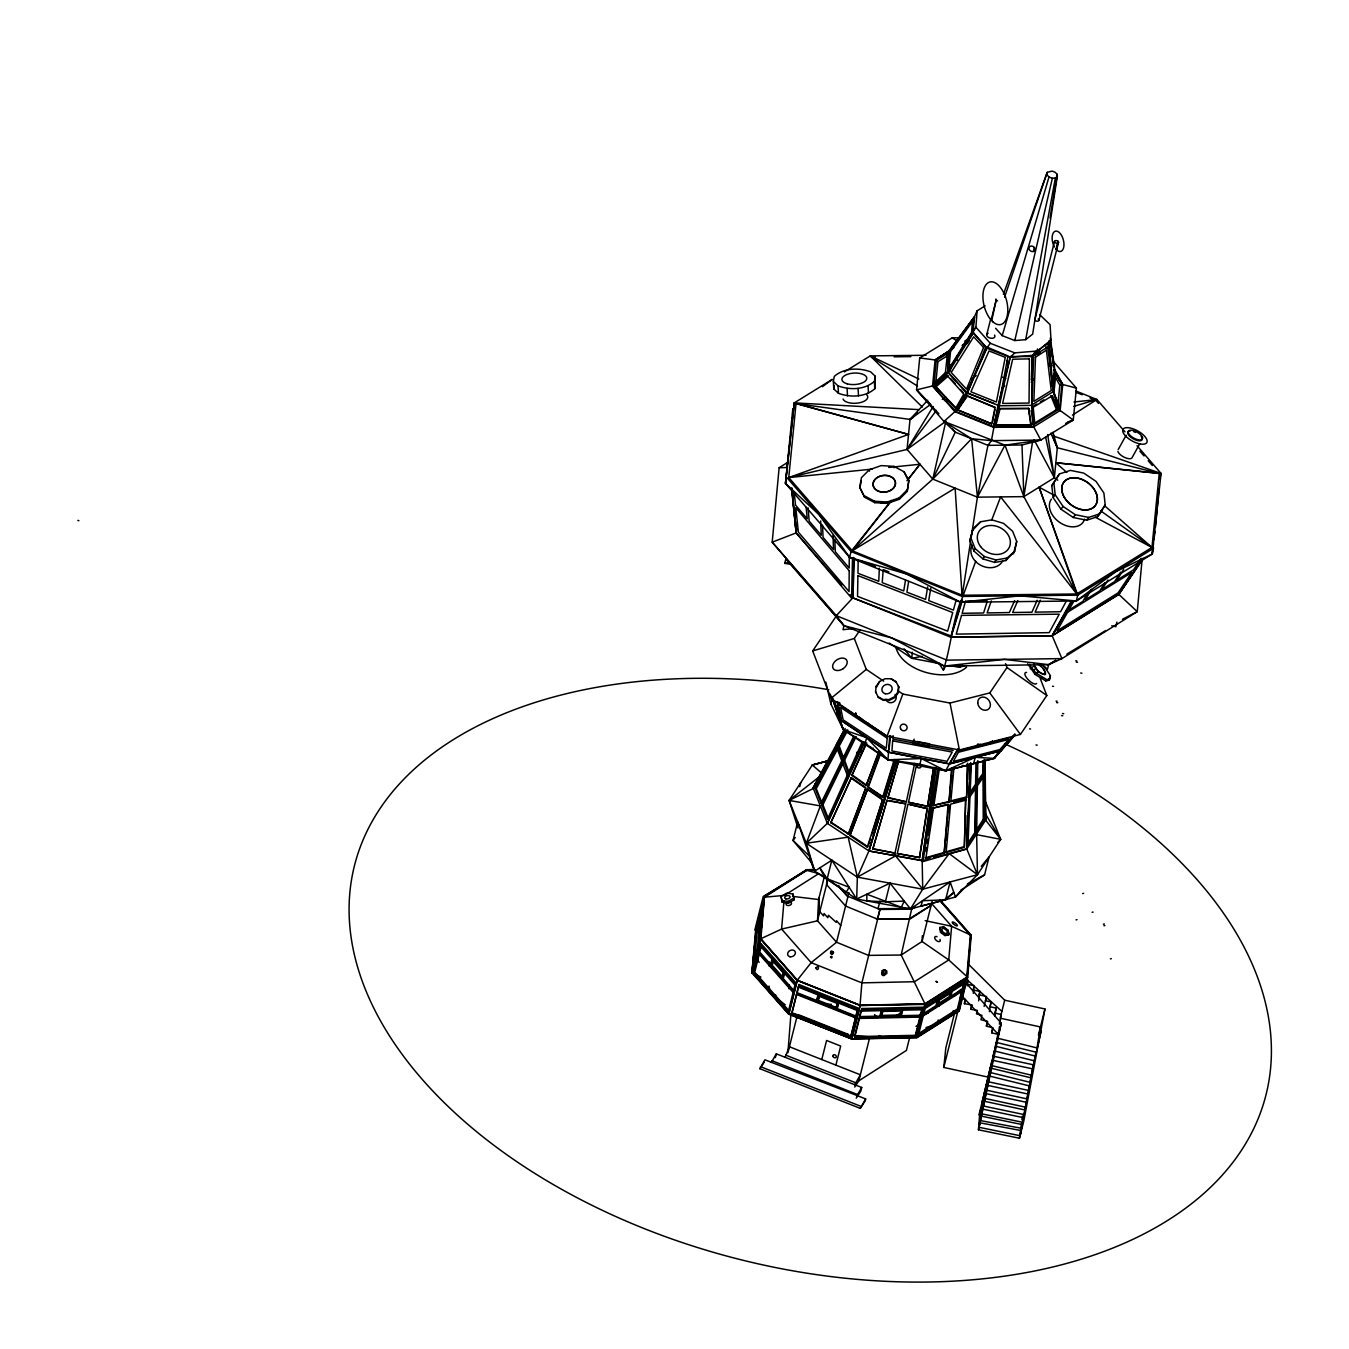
<?xml version="1.0" encoding="UTF-8"?>
<svg xmlns="http://www.w3.org/2000/svg" width="1349" height="1349" viewBox="0 0 1349 1349"><rect width="100%" height="100%" fill="white"/><g stroke="black" fill="none" stroke-linecap="round" stroke-linejoin="round"><path stroke-width="1.5" d="M1038.342 664.012L1044.109 669.256L1045.66 674.078L1041.428 673.64L1038.325 671.347L1034.11 665.546L1034.11 663.573M849.263 556.547L849.196 568.03L835.318 551.758L834.795 539.398M809.535 858.335L814.695 871.15L856.682 899.041L910.474 908.939L955.497 897.034L977.469 874.725L966.761 848.976L967.149 815.504M967.553 779.924L967.739 763.197M975.428 829.281L976.086 787.58M975.394 831.372L976.676 831.659L977.401 785.776L984.281 775.658L982.983 775.371L979.559 780.43M977.806 760.651L977.452 783.415L984.264 773.584L984.163 759.386M853.512 557.457L852.838 597.843L836.313 615.667L843.985 625.717L944.367 666.069L1048.628 664.686L1061.933 658.616L1137.258 611.67L1142.08 559.768M858.2 559.919L857.964 573.274L878.755 581.301L879.363 568.131M968.009 842.94L974.771 832.67L975.546 786.686M977.064 761.763L976.676 784.545L970.1 794.038L969.02 793.802L975.58 784.309L975.934 763.585M975.85 832.923L976.625 786.922L969.982 796.719L967.975 844.879L975.85 832.923L974.771 832.67M830.883 952.276L832.417 953.574L831.76 951.585M872.786 849.111L887.069 800.109L872.786 849.111L894.977 853.124L905.752 803.819L888.94 800.48M914.689 763.365L906.309 801.829L887.861 797.933L898.198 762.37M894.977 853.124L872.786 848.572M897.338 853.546L919.563 857.559L897.338 853.546L907.961 804.156L927.252 808.641L919.563 857.559M905.752 803.819L887.069 800.632M906.309 801.829L887.878 797.411M908.484 802.284L927.606 806.331L908.484 802.284L916.78 763.652M927.252 808.641L909.884 804.544M852.501 557.98L851.59 598.163L796.18 532.906L791.728 489.974M1014.701 735.087L994.213 758.391L945.598 770.785L887.962 759.807L889.699 735.61M961.871 889.446L955.497 897.034L950.101 881.942L910.474 908.939L890.036 883.173L856.682 899.041L857.357 877.154L848.15 837.156L806.314 843.26L789.098 800.429L812.3 765.035L828.252 760.718M1039.539 314.519L1050.062 324.62L1051.023 340.218L1037.533 351.01L1014.752 352.865L990.318 343.304L986.692 348.143L966.407 392.829L954.873 411.698L943.963 421.461L1004.971 445.17L1040.804 440.078L1033.739 426.874L1031.951 404.818L1033.688 355.563L1047.65 347.165L1053.485 391.497L1060.179 410.518L1073.264 420.011L1040.804 440.078L1021.986 444.985L987.957 445.355L955.277 432.152L943.963 421.461L916.578 389.861L919.714 357.94L952.175 337.874L960.404 337.79M854.44 558.098L852.838 597.843L950.607 637.15L1052.186 635.801L1118.861 594.403L1143.21 558.655M938.027 768.424L922.935 861.589L966.761 848.976L970.251 763.618M967.671 825.79L968.194 813.228M969.02 793.802L969.526 781.644M970.116 767.463L970.285 763.416M970.1 794.038L971.364 763.652M965.665 799.367L964.35 847.408L965.665 799.367L953.743 802.52M968.059 764.428L966.575 797.731L967.267 763.838M1031.277 379.929L1032.39 355.36L1037.533 351.01M938.23 1019.962L938.044 1023.975L925.97 1027.567M933.744 857.694L966.761 848.976L970.791 762.775M824.661 875.4L818.607 899.53L817.494 920.811L836.549 942.243L868.503 955.379L901.183 955.025L922.058 941.501L932.108 901.469M819.13 897.456L819.214 913.964M826.819 880.172L826.583 884.64L845.638 906.073L877.592 919.209L910.271 918.854L931.147 905.331L909.209 918.838L877.423 919.141L879.852 909.462L911.637 909.159L915.01 907.068M939.713 900.002L970.791 935.312L967.25 976.895L924.942 1003.774L860.021 1005.19L861.893 982.865L880.02 909.462M922.362 935.7L922.058 941.501L948.752 959.948L967.25 976.895L958.937 1010.3L916.544 1037.179L924.942 1003.774L901.183 955.025L911.637 909.159M950.337 371.11L950.674 364.888M822.401 386.708L832.266 379.389L794.274 402.879L785.472 483.431L849.583 557.356L960.657 602.261L1076.266 600.979L1152.265 554.001L1161.067 473.448L1137.022 445.726M938.887 413.789L916.578 389.861L932.564 385.966L947.622 372.122L975.917 327.234L977.081 310.826L985.158 305.835M1158.909 489.131L1155.435 527.257M893.055 735.66L892.802 739.083L953.17 750.449M964.839 981.566L1001.262 1023.25L979.947 1110.918L978.447 1129.787L1019.473 1138.236L1023.824 1120.918L1044.969 1008.985L1004.701 1000.199L967.958 963.726M980.976 1113.701L982.477 1100.868L992.038 1060.179L1032.457 1068.83L1020.097 1135.74L979.07 1127.292L980.976 1113.701L1022.424 1122.233M1049.134 340.656L1052.743 387.045L1054.412 369.896L1050.264 340.42M940.523 663.775L911.806 658.312L912.261 652.225M769.2 966.137L769.52 962.039M788.895 988.75L789.216 984.703M790.986 1013.386L787.9 1052.776L796.787 1017.399M939.073 1006.152L939.376 1002.273M1048.645 341.584L1052.372 386.826M830.377 953.052C830.579 954.654 835.587 953.726 832.384 951.23L830.917 951.416L831.321 954.063M830.917 951.416L833.564 952.31M832.771 953.878L831.355 953.608M954.097 996.371L961.146 989.289L959.223 1011.025L916.73 1037.819L851.59 1038.899L788.625 1014.195L751.933 972.781L755.659 929.899L759.082 927.741M815.1 870.139L806.736 870.324L764.428 897.203L760.887 938.769L797.377 980.234L860.021 1005.19M783.954 901.334L781.594 929.073L811.154 962.646L861.893 982.865L914.487 981.718L948.752 959.948L951.618 926.274L931.468 903.375M966.778 976.895L970.336 935.329L940.725 901.688M940.017 899.85L971.246 935.312L967.621 977.603L925.127 1004.415L859.988 1005.477L797.09 980.419L760.431 938.786L764.057 896.495L806.55 869.683L814.948 869.549M977.081 310.826L974.366 316.948L972.983 332.748L986.692 348.143L1010.249 357.232L1032.39 355.36L1051.023 340.218M787.681 462.403L779.132 467.732L772.201 542.18L843.985 625.717L891.638 637.908L944.367 666.069L1004.449 659.374L1048.628 664.686L1055.896 660.454M946.391 839.904L946.964 833.851M947.706 825.773L948.077 821.726M949.021 811.643L949.578 805.589M950.387 796.922L950.978 790.666M951.753 782.336L952.327 776.08M964.35 847.408L946.071 852.619L950.573 804.173L966.474 799.974M966.575 797.731L950.809 801.677L953.895 768.357M793.836 494.459L793.448 498.557L793.077 494.695M928.635 835.098L932.699 808.203L948.769 804.645L944.148 853.175L948.094 804.139M952.175 768.829L949.005 802.132L951.5 768.323M1153.479 543.714L1152.265 554.001L1115.724 571.672L1076.266 600.979L1019.928 595.803L960.657 602.261L906.579 574L849.583 557.356L818.978 514.576L785.472 483.431L792.807 408.696M785.472 483.431L794.274 402.879L919.057 409.641M1050.972 433.046L1057.312 447.767L1159.229 473.465L1151.962 547.458L1076.721 593.982L962.242 595.263L852.248 550.797L788.76 477.58L796.028 403.587L910.019 419.421L913.408 417.33M1050.281 337.891L1054.867 369.795L1062.725 384.516L1060.179 410.518L1033.739 426.874L993.505 427.313L954.873 411.698L932.564 385.966L935.11 359.964L953.844 347.789M947.538 372.071L949.629 350.892L973.978 317.217L972.646 331.702L947.538 372.071L932.564 385.966L955.783 411.445L967.048 395.965L994.989 407.567L991.734 423.839L957.672 410.029L967.334 393.335L985.832 346.777L973.337 332.63L948.414 372.577L932.564 385.966M1052.979 389.052L1054.867 369.795M1052.979 432.321L1057.312 447.767L1054.362 477.765L1023.857 496.634L977.418 497.157L932.817 479.114L907.068 449.436L910.019 419.421L927.707 400.231M1065.626 423.451L1073.264 420.011L1076.401 388.09L1053.114 361.245M1152.265 554.001L1153.277 543.613M1154.086 535.317L1154.508 531.169M1155.52 520.781L1155.924 516.633M1156.751 508.32L1157.358 502.098M1158.167 493.801L1158.572 489.636M936.324 360.402L934.048 383.352L945.413 372.611L947.453 353.59L936.324 360.402L937.926 361.65L935.852 382.509M1057.768 405.965L1059.825 385.173L1054.8 376.354M1061.882 384.617L1059.623 407.499L1053.923 392.694L1055.862 374.044L1061.882 384.617L1059.825 385.173M760.903 977.064L751.933 972.781L756.03 930.625M752.236 970.42L756.216 930.894L764.428 897.203L784.46 895.399L818.725 873.629L825.639 877.761M757.008 951.433L761.258 910.811M758.796 936.324L761.207 919.478L759.976 931.586M758.138 951.652L763.112 903.425M763.467 902.009L758.408 950.556L760.516 938.904L781.594 929.073L817.494 920.811L828.033 878.823M764.428 897.203L760.195 939.376L751.798 972.798M875.585 691.885L876.142 686.321L879.615 681.498L885.079 678.732L891.065 678.766L895.972 681.565L898.839 687.197L898.282 692.762L894.809 697.585L889.345 700.35L883.359 700.316L878.452 697.517L875.585 691.885L875.956 692.678M878.452 697.517L878.098 696.725L883.005 699.524L888.974 699.558L894.438 696.792L897.928 691.97L898.485 686.405L898.839 687.197M1027.685 663.725L1034.97 674.348L1045.762 680.908L1048.898 680.216L1050.416 675.647L1044.311 666.406M1048.898 680.216L1050.416 675.647M987.755 1077.025L943.794 1067.447L945.818 1047.903L954.974 1011.48M982.021 1015.359L976.507 1013.875L977.384 1010.401L971.01 1009.322L971.398 1005.46M973.304 993.353L974.096 985.647L966.98 984.264L968.026 980.049L967.267 985.883M1004.567 297.185L1047.212 172.335L1052.085 171.087L1055.087 172.25L1057.262 174.358L1057.312 176.5L1032.659 334.114L1025.712 339.661L1014.785 340.555L1002.206 335.631L995.629 328.296M1141.962 437.211L1141.17 436.52M1153.968 539.6L1154.946 531.371M888.924 749.842L890.728 735.66M971.01 1009.322L972.106 1004.921L964.417 1003.707L964.923 999.811M978.632 1000.891L979.88 991.38L973 990.031M979.07 1127.292L998.311 1032.187M999.373 1024.178L999.913 1020.181M992.409 1028.899L991.802 1032.845L998.445 1034.481L999.508 1026.471M1000.047 1022.475L1001.11 1014.482L994.888 1013.116L996.135 1008.108L989.913 1006.742L991.127 1001.919L985.461 1000.756L986.186 997.855M1019.473 1138.236L1021.412 1123.633M934.823 767.379L922.176 860.746L922.716 889.176L910.474 908.939M916.713 741.444L929.545 743.839L928.837 746.435L914.335 743.603L914.487 742.54M928.837 746.435L928.989 745.356M926.139 851.657L926.763 847.509M927.387 843.378L928.011 839.23M949.005 802.132L933.103 805.437L938.516 769.554M944.148 853.175L925.886 858.369L933.373 808.709M933.778 805.943L939.494 768.07M936.408 767.615L922.244 860.46L868.925 850.966L827.359 823.362L813.346 788.474L844.794 731.276M962.242 595.263L970.471 542.113M971.095 538.032L977.418 497.157L987.957 445.355L991.414 440.634L998.091 405.071L1010.249 357.232L1014.752 352.865M1021.901 1119.923L1022.508 1116.011M919.58 856.935L927.252 808M927.623 805.707L933.407 768.829M927.606 806.331L933.727 767.396M994.904 1015.999L996.135 1008.108M1032.508 442.101L1023.857 496.634L1076.721 593.982L1039.118 487.208L1053.738 495.016M908.653 581.419L906.916 592.177L925.599 599.394L927.674 586.899M1032.457 1068.83L1041.293 1030.872M1050.045 218.015L1057.262 174.358M905.516 580.205L903.729 590.946L882.212 582.633L883.224 569.632L888.873 571.824M930.793 588.113L928.719 600.592L953.389 610.119L956.121 600.153M991.802 1032.845L993.066 1027.82L986.423 1026.184L987.114 1022.306M989.373 1011.649L991.127 1001.919M833.362 381.463L834.289 376.337C844.137 367.822 858.858 367.535 870.628 371.835L875.316 376.27L874.776 388.799C864.945 397.331 850.207 397.618 838.437 393.318L833.749 388.883L833.362 381.463L838.049 385.881C849.819 390.198 864.557 389.912 874.388 381.379L875.316 376.27M833.749 388.883L834.373 385.477M1025.712 339.661L1055.356 178.001L1057.312 176.5M859.684 487.208L861.438 477.664L869.312 469.756L881.201 465.607L893.915 466.349L904.032 471.762L908.855 480.396L907.236 491.34L899.361 499.248L887.473 503.396L874.776 502.671L864.642 497.258L859.684 487.208L864.642 497.258M860.173 486.702L861.235 480.969M907.236 491.34L908.855 480.396M998.783 405.56L1007.973 355.984L987.266 347.199L967.317 392.829L954.704 410.956L993.353 426.571L998.783 405.56L967.317 392.829M1020.097 1135.74L1035.948 1052.153L996.439 1042.406L995.427 1046.217L1035.324 1056.048M992.594 421.714L995.022 409.506M969.83 540.797L973.067 528.504L980.672 521.743L991.819 519.854L1003.504 523.328L1012.627 531.253L1016.708 541.489L1014.684 551.303L1005.865 560.543L994.719 562.432L983.033 558.958L973.911 551.033L969.83 540.797L973.067 528.504M1013.47 553.781L1016.708 541.489M1001.262 1023.25L978.447 1129.787M1033.418 251.454L1034.261 247.474M914.335 743.603L914.875 741.107M999.305 405.796L1010.3 356.49L1031.749 356.558L1032.036 405.341L1033.705 426.756L993.505 427.313L999.305 405.796L1032.036 405.341M1040.804 440.078L991.414 440.634L971.617 438.745L943.963 421.461L945.851 421.276L932.817 479.114L852.248 550.797L890.391 502.064M1014.785 340.555L1052.355 178.287L1055.356 178.001M984.112 1006.455L986.557 996.405M1033.654 664.669L1038.089 671.6L1044.817 674.804L1045.408 672.358L1042.625 668.008M995.242 425.002L999.356 408.477L1028.511 408.342L1031.344 424.868L995.242 425.002L1031.344 424.868M995.933 425.323L1000.047 408.781L1029.203 408.646M790.885 564.354L784.747 563.359L785.826 559.059L843.985 625.717L842.99 629.696L853.411 628.583M849.583 557.356L851.05 551.539L891.352 500.496M757.143 928.5L761.898 909.53M762.185 908.417L763.753 902.194M762.101 912.143L757.345 931.114L753.366 970.639L757.649 953.558M759.925 924.048L761.494 917.826M758.56 937.673L760.111 931.451M752.034 972.207L760.431 938.786L797.36 980.352L860.291 1005.376L851.894 1038.781L788.963 1013.757L752.034 972.207L788.693 1013.841L851.59 1038.899L916.898 1037.364L959.341 1010.452L967.671 977.064L925.195 1004.044M799.721 786.652L800.699 782.74M761.342 945.902L759.774 952.124L771.358 965.176L772.539 960.505M996.118 755.912L994.213 758.391L975.209 757.312L945.598 770.785L921.316 758.56L887.962 759.807L865.181 743.35L843.31 729.674L830.883 703.993L832.282 698.377L843.31 729.674L887.962 759.807L919.917 764.175L945.598 770.785L994.213 758.391L1004.971 746.081M770.414 965.412L771.982 959.19M782.336 978.834L783.904 972.612M759.892 1068.712L764.9 1059.808L865.67 1098.895L865.147 1100.969L860.274 1108.372L759.892 1068.712L764.377 1061.882M784.073 972.528L782.892 977.249L772.286 965.311L773.466 960.589L777.446 965.058M784.848 972.376L783.28 978.598L794.359 991.077M771.392 1062.371L776.316 1053.839L861.707 1087.463L860.746 1091.274L856.21 1098.17M775.355 1057.633L776.316 1053.839M788.693 1013.841L797.09 980.419L811.154 962.646L836.549 942.243L848.959 892.549M788.963 1013.757L797.36 980.352M818.978 906.461L819.298 905.162M827.156 878.823L819.905 867.829L824.863 877.912L849.128 887.237L846.295 892.144L827.156 878.823L831.827 860.207L856.682 899.041M785.084 1057.296L789.418 1046.757L860.358 1074.782L854.676 1084.798M865.181 743.35L866.614 737.667L843.31 729.674L836.734 712.66M816.482 1001.16L818.05 994.938M818.067 995.882L816.887 1000.553L797.141 992.695L798.709 986.473L818.455 994.331M819.534 995.629L818.337 1000.351L836.414 1007.551L837.611 1002.813M986.709 334.771L990.79 318.566M991.161 319.949L996.253 299.714A4.182 2.563 14.1 0 1 995.916 299.006M991.751 320.607L996.253 299.714M821.777 1059.538L826.583 1040.484L840.68 1046.048L835.891 1065.12M836.818 1009.237L838.37 1003.015M838.791 1002.408L837.223 1008.63L856.109 1016.151L857.289 1011.48M879.953 901.081L878.047 908.67L908.653 908.501M938.853 663.236L943.356 670.048C950.792 647.503 952.158 623.255 960.792 600.794M885.366 901.79L904.252 901.098L901.317 907.253L866.817 894.218L866.851 900.913L885.366 901.79L890.036 883.173M919.917 764.175L921.316 758.56M960.657 602.261L975.715 561.302M1034.902 319.477L1054.48 241.488M1056.048 249.278L1058.054 241.302A2.057 1.265 14.1 0 0 1054.665 241.083A2.057 1.265 14.1 0 0 1056.52 243.191A2.057 1.265 14.1 0 0 1058.341 241.623L1058.054 241.302M1056.334 249.565L1058.341 241.623M1038.932 320.303L1058.527 242.314M854.743 1087.041L858.841 1080.802L869.683 1037.617M856.733 1096.096L861.707 1087.463M880.155 1016.876L881.723 1010.654M882.533 1010.671L881.335 1015.409L900.019 1014.988L901.199 1010.266M860.274 1108.372L865.67 1098.895M902.414 1009.44L900.845 1015.679L920.355 1015.241L921.923 1009.018M901.149 1016.421L902.7 1010.182M973.793 762.91L975.209 757.312M910.002 1036.133L906.41 1050.449L858.841 1080.802M945.598 899.817L944.047 900.07L953.861 892.448L945.598 899.817L922.514 900.727L921.047 906.14L945.598 899.817L950.101 881.942M937.538 999.508L935.97 1005.73L922.665 1014.161M936.847 1006.32L938.415 1000.098M950.826 992.375L949.662 997.046L962.377 988.969L963.945 982.746M950.539 997.636L952.09 991.414M960.926 890.239L984.568 874.877L989.053 857.02L981.279 866.311M960.235 999.862L964.35 983.539M943.794 1067.447L965.462 980.774L925.751 1005.949L918.5 1034.835L958.212 1009.642M964.417 1003.707L965.479 999.491L961.095 998.631M973.371 988.564L974.096 985.647M1076.266 600.979L1077.733 595.162L1039.118 487.208M979.88 991.38L979.003 994.854L984.669 996.017M981.667 1016.809L980.925 1019.726L987.637 1021.378L986.423 1026.184M1004.701 1000.199L1000.182 1018.175L1040.467 1026.96L1037.01 1047.937L997.501 1038.19M978.936 1114.932L979.947 1110.918M1116.938 622.091L1115.792 626.695L1111.728 625.801M1159.6 479.266L1161.067 473.448L1052.355 435.66M1038.41 1035.138L1044.969 1008.985M798.001 828.033L789.098 800.429L820.344 805.909L806.314 843.26L857.357 877.154L868.925 850.966L895.432 760.128M1002.206 335.631L1048.982 177.023L1046.942 174.712M887.861 797.933L898.754 760.954M929.899 858.723L922.176 860.746L868.925 850.966L896.444 760.651M849.937 835.52L867.727 788.828L849.937 835.52L867.255 847.088L882.701 799.249L871.707 834.879M894.303 759.521L882.634 797.326L867.829 786.787L880.391 752.54M868.655 844.778L870.476 838.842M893.847 763.18L883.393 797.006L867.829 786.787M912.953 742.877L914.099 739.151M961.685 601.114L950.607 637.15L1052.153 635.733L1118.743 594.319L1143.025 558.419M868.925 850.966L896.984 760.583M962.478 600.17L951.315 636.087L852.838 597.843L850.072 594.673M832.637 952.967L830.95 952.714L831.76 951.568M832.738 953.237L832.232 952.09L830.95 952.731M991.313 600.912L987.148 612.918L1009.339 612.564L1014.617 600.592M1003.42 294.318L1047.212 172.335M868.587 786.467L880.459 754.125M848.099 834.306L865.906 787.698L851.404 777.631L830.799 822.738L848.757 834.019L865.181 789.637M866.109 743.35L851.86 775.405L866.142 785.573L878.772 751.444M866.142 785.573L878.722 753.062M1040.214 678.429L1046.824 695.511L1020.434 734.429L959.409 749.977L887.052 736.2L902.818 694.061L897.591 690.536M991.582 520.309L1000.638 496.887L1077.733 595.162L1153.715 548.183M1017.837 600.541L1012.627 612.513L1031.901 612.21L1037.162 600.271M1040.366 600.238L1035.121 612.142L1060.567 611.738L1066.115 601.553M830.799 822.738L851.404 777.631M851.86 775.405L866.766 743.063M831.827 860.207L814.695 871.15L806.314 843.26L827.359 823.362L863.782 741.765M827.51 819.231L847.256 775.27L842.316 762.252L843.547 762.421L822.907 804.813L828.741 819.416L827.51 819.231L821.693 804.645L842.316 762.252M862.247 741.899L848.184 773.196L843.378 760.077L854.912 736.385M833.884 807.95L838.184 798.389M841.607 790.733L848.487 775.439L847.071 771.729M849.398 773.365L862.635 743.906M827.359 823.362L864.76 742.27M848.706 771.493L844.592 760.246L856.126 736.554M980.672 521.743L971.853 530.983M973.911 551.033L975.125 548.554L971.027 538.318M983.033 558.958L984.23 556.479L975.125 548.554M994.719 562.432L995.933 559.953L1007.079 558.048L1014.684 551.303M1005.865 560.543L1007.079 558.048M838.016 748.307L816.28 788.659L822.097 803.245L821.069 803.093L841.759 760.769L836.987 748.155L838.016 748.307L842.788 760.92L839.196 768.272M847.863 730.028L839.23 746.064L843.867 758.728L842.838 758.576L853.479 736.79M823.008 801.407L829.298 788.524M848.302 749.639L854.507 736.925M844.322 729.725L812.958 788.035L817.275 781.425M818.185 781.56L816.246 785.152L815.066 784.46L842.366 735.627M845.385 730.922L838.522 743.687L837.358 743.012L845.199 728.426M820.125 777.951L837.527 745.575L836.346 744.884M821.069 803.093L815.251 788.507L836.987 748.155M842.838 758.576L838.201 745.913L846.835 729.876M945.598 770.785L958.06 748.543M1071.325 600.946L1052.186 635.801L1061.933 658.616L946.981 660.133L836.313 615.667L772.201 542.18L796.18 532.906L796.568 528.808L796.18 532.906L841.776 585.179M1118.186 449.605L1126.111 435.289M1131.862 458.036L1139.787 443.72M1073.652 601.57L1068.796 610.136L1082.893 601.35L1087.918 592.7M943.356 670.048L945.447 666.423M1091.493 589.378L1085.237 599.9L1099.823 590.811L1104.831 582.869M969.425 337.301L974.821 328.38M973.607 332.259L970.403 337.537L967.098 339.594M957.588 750.145L949.342 763.719L888.148 752.169L840.747 720.248L837.156 701.665M933.154 406.555L907.068 449.436L788.76 477.58L872.061 469.132M1051.798 485.691L1059.403 473.971L1070.347 470.379L1083.753 473.094L1096.029 481.391L1103.887 493.026L1105.219 504.914L1099.671 513.834L1097.614 516.65L1086.67 520.225L1073.264 517.51L1060.989 509.214L1053.131 497.579L1051.798 485.691L1059.403 473.971M1097.614 516.65L1105.219 504.914M1107.967 579.969L1101.981 589.462L1114.662 581.571L1120.614 572.161M1123.7 569.295L1116.787 580.255L1133.514 569.834L1141.17 558.385M837.358 743.012L843.412 733.671M815.066 784.46L821.845 774.124M815.437 785.27L813.346 788.474L789.098 800.429L822.789 774.056L812.3 765.035L828.387 760.735M977.89 745.39L978.43 746.452L980.015 744.041M966.761 848.976L985.647 820.141L985.158 760.398M1141.321 560.02L1118.743 594.319L1137.258 611.67L1122.486 619.258M882.313 970.791L884.573 969.644L882.313 970.791L882.431 973.169L884.657 974.551L886.799 973.573L886.816 971.027L884.455 969.83M976.524 829.652L983.269 819.383L982.983 775.371M882.431 973.169L882.448 970.606M976.676 831.659L984.551 819.669L984.281 775.658M884.657 974.551L882.55 972.983M957.672 410.029L967.486 395.881L995.427 407.465M887.052 736.2L831.001 698.377L812.671 650.926L836.751 615.397M812.671 650.926L854.305 638.465L860.038 630M902.818 694.061L950 703.048L989.795 692.914L1006.995 667.536L1005.494 663.657M998.884 751.511L994.213 758.391L1001.295 748.796M972.224 791.593L968.902 796.483L969.982 796.719M1004.145 746.014L1000.958 750.803L949.308 763.939L888.148 752.169M1014.819 733.856L1003.943 746.958M1031.192 382.273L1033.57 378.833M977.3 781.493L982.983 773.297L982.915 761.123M978.43 746.452L990.621 743.417L992.426 740.854M976.322 746.284L978.109 743.788M1053.131 497.579L1055.188 494.779L1053.856 482.891M1060.989 509.214L1063.046 506.415L1055.188 494.779M1073.264 517.51L1075.322 514.711L1088.727 517.426L1099.671 513.834M1086.67 520.225L1088.727 517.426M952.057 348.008L967.924 326.694M969.071 325.16L974.737 317.555M974.366 316.948L948.87 350.858L947.622 372.122L966.407 392.829L994.213 403.57M936.425 410.4L907.068 449.436L945.851 421.276M795.252 837.527L793.027 840.461L811.002 861.977L809.535 856.177L793.027 840.461L797.714 821.845L814.695 871.15M907.624 480.025L919.951 464.275L888.704 467.445M906.95 480.733L919.951 464.275M939.916 927.438L940.405 932.21L945.008 935.7L949.123 934.435L948.111 930.254L943.507 926.746L939.916 927.438L940.928 931.603L945.531 935.11L949.123 934.435M943.507 926.746L946.054 929.68M948.111 930.254L948.617 935.026M1007.669 743.012L1011.699 738.392M1015.291 734.8L1000.958 750.803L949.308 763.939M997.906 842.332L1000.654 839.331L985.799 802.335M1030.214 668.851L1031.395 667.637L1029.709 664.214M1032.693 667.013L1034.11 665.546M1034.228 669.863L1035.661 668.396M1041.428 666.305L1039.641 665.293M1034.97 674.348L1036.15 673.134L1046.925 679.694L1050.078 679.002M1036.909 672.814L1038.325 671.347M1040.669 678.766L1041.833 677.552M1045.762 680.908L1046.925 679.694M864.507 495.859L874.624 501.272L887.338 501.997L899.227 497.865L907.101 489.957M868.318 723.266L867.508 724.076L856.126 716.488L856.935 715.678M917.387 412.389L910.019 419.421L929.427 405.29M938.499 381.919L944.182 376.54M935.11 385.932L947.082 375.427L963.776 394.127L955.547 408.427L935.11 385.932L955.497 407.415M936.408 386.421L948.381 375.916M831.001 698.377L866.277 669.391L854.305 638.465M1001.565 388.512L1004.803 385.949M1105.758 630.506L1066.823 654.13M1036.386 353.438L1038.174 352.14M942.243 399.371L945.632 396.994M971.145 379.153L976.238 375.595M962.326 345.698L967.941 341.853M967.756 343.068L964.771 345.091L964.535 343M937.791 358.261L952.327 348.801M930.995 796.77L934.351 794.612M895.82 1015.999L901.115 1012.627M916.005 1026.37L919.495 1024.161M1072.438 415.104L1096.939 399.506L1124.999 431.865M759.15 928.196L755.558 930.49L764.006 897.034L806.483 870.038L814.509 869.869M925.397 1007.366L965.108 982.173M943.406 996.456L938.196 999.761L936.999 1004.482L949.173 996.759L950.354 992.038L946.88 994.247M925.11 1008.529L964.822 983.337M924.116 1014.178L962.107 990.082L957.335 1009.052L917.624 1034.245M923.542 1014.752L963.253 989.559M923.272 1015.848L962.984 990.672M919.714 357.94L935.11 359.964L949.629 350.892M1055.626 660.319L1048.628 664.686L1047.515 669.087L1040.737 664.163M844.356 371.919L870.257 355.9L926.004 355.276M964.636 341.196L968.144 339.021L969.341 340.892L962.309 345.243M935.11 359.964L951.129 350.015M1031.951 404.818L1053.485 391.497M1075.878 390.991L1096.939 399.506L1073.686 406.369M1033.165 424.008L1056.486 409.641L1058.139 409.708L1052.473 395.662L1033.216 407.263L1034.818 424.075L1058.139 409.708M937.926 361.65L947.47 355.816M786.922 477.613L851.05 551.539L955.126 488.136L962.124 596.443L1077.733 595.162M1033.317 406.15L1036.825 404.042M1040.332 401.935L1043.822 399.81M758.442 927.724L754.867 929.883L763.247 896.461L806.736 870.324L818.725 873.629M963.692 765.541L962.124 765.574M792.959 893.999L794.106 899.817L788.541 903.105L782.201 902.245L781.054 896.427L786.619 893.139L792.959 893.999L793.313 895.685M781.847 900.559L788.187 901.419L793.752 898.13L794.106 899.817M950.775 665.731L958.987 667.283L962.663 665.31M967.418 883.966L984.568 874.877M892.094 501.272L889.531 502.452A11.264 8.364 -5.8 0 1 880.931 502.739M867.255 847.088L868.031 846.767L850.713 835.2M1067.481 422.237L1073.264 420.011M788.76 477.58L908.551 434.429L794.274 402.879M963.557 846.801L945.278 852.012L946.071 852.619M943.474 852.652L925.212 857.863L925.886 858.369M856.548 753.214L860.611 752.152M812.3 765.035L829.888 760.381M932.699 808.203L946.155 804.645M1082.657 893.578L1083.618 893.342M1092.1 912.295L1093.044 912.059M1076.047 919.883L1077.008 919.647M1103.364 924.2L1104.325 923.964M1103.937 925.751L1104.882 925.498M1110.396 958.886L1111.34 958.65M958.987 667.283L964.957 665.765M959.308 750.617L979.914 745.356M990.706 742.608L1010.266 737.616M856.632 752.405L862.264 750.971M857.138 752.826L860.864 751.882M965.783 797.124L950 801.087L950.809 801.677M933.103 805.437L948.33 801.626M784.747 563.359L788.794 562.499M854.288 1035.543L884.202 1038.19L890.087 1036.976M889.176 643.035L911.806 658.312L922.109 656.322M991.734 423.839L958.127 409.944M919.799 1014.313L928.163 1013.268M1073.989 402.002L1096.939 399.506M953.119 1010.89L959.341 1010.452M779.132 467.732L787.563 467.513M861.606 1009.929L922.514 1008.597M861.32 1011.092L922.227 1009.76M859.751 1017.315L920.659 1015.982M882.28 1017.18L859.178 1017.686L854.406 1036.656L915.313 1035.324L920.085 1016.353L886.478 1017.095M859.482 1018.428L920.372 1017.095M827.207 1004.398L831.389 1004.314M806.449 869.801L814.492 869.683M875.434 357.013L871.269 357.063L917.455 386.05M894.168 356.81L910.828 356.625M944.401 400.518L948.28 400.468M788.625 1014.195L798.439 1014.701L820.108 1026.538L848.285 1034.616M1066.874 472.487L1055.845 462.758L1161.067 473.448M1055.845 462.758L1159.229 473.465M792.504 896.36L818.607 899.53M1075.777 660.774L1076.806 660.926M1076.317 662.123L1077.531 662.308M1080.684 673.016L1081.898 673.202M1052.507 686.236L1053.535 686.388M1056.065 701.092L1057.093 701.244M1056.621 702.576L1057.852 702.745M1062.489 713.52L1063.703 713.688M1061.562 715.594L1062.776 715.779M1029.557 728.848L1030.585 728.983M1035.981 744.968L1037.212 745.137M838.201 745.913L839.23 746.064M843.378 760.077L844.592 760.246M841.759 760.769L842.788 760.92M847.256 775.27L848.487 775.439M815.251 788.507L816.28 788.659M821.693 804.645L822.907 804.813M980.015 1120.513L1021.345 1128.27M979.458 1122.722L1020.788 1130.496M976.204 834.559L1000.654 839.331L977.469 874.725L922.716 889.176L857.357 877.154L895.551 855.856L922.716 889.176L949.173 853.63L977.469 874.725L976.642 833.901M980.419 1115.96L1021.851 1124.493M982.106 1105.742L1023.807 1114.51M981.347 1108.827L1023.031 1117.596M925.195 920.659L951.618 926.274L971.246 935.312M1033.469 1064.816L993.049 1056.166L994.247 1050.922L1034.127 1060.752M987.063 1081.51L1028.393 1090.363M986.17 1085.068L1027.5 1093.938M985.09 1089.891L1026.741 1098.828M984.247 1093.246L1025.881 1102.184M983.168 1098.069L1025.139 1107.074M982.477 1100.868L1024.431 1109.873M982.983 773.297L984.264 773.584M975.58 784.309L976.676 784.545M983.269 819.383L984.551 819.669M990.824 1065.406L1031.412 1075.17M990.183 1068.003L1030.771 1077.767M989.239 1072.236L1030.012 1082.303M988.345 1075.777L1029.135 1085.844M913.104 1036.521L916.797 1037.465L925.296 1003.943L859.988 1005.477L851.59 1038.899L850.292 1035.189M1076.401 388.09L1062.725 384.516L1058.257 378.917M796.028 403.587L908.551 434.429M984.23 556.479L995.933 559.953M77.871 520.394L78.9 520.731M769.014 986.052L770.279 993.488L775.844 995.242M875.636 918.416L877.592 919.141M1048.982 177.023L1052.355 178.287M860.122 560.661L875.518 566.647M894.438 854.591L898.164 856.042M800.362 1015.46L848.369 1034.43M785.641 1055.087L855.232 1082.572M771.83 1060.651L857.171 1094.376M760.414 1066.621L860.797 1106.298M798.591 985.917L857.559 1009.372M846.346 1005.41L855.789 1009.17M798.304 987.08L857.273 1010.536M796.736 993.302L855.704 1016.758M796.466 994.415L855.435 1017.854M1029.624 355.967L1033.418 357.502M1076.451 392.458L1082.235 394.802M1089.958 397.921L1095.742 400.248L1098.508 403.435M1002.223 377.147L1005.848 378.614M851.05 551.539L962.124 596.443M894.505 854.946L898.232 856.48M879.852 909.462L846.835 895.854L837.931 885.416M918.871 378.985L870.257 355.9L922.311 407.061M878.857 1035.543L884.202 1038.19M1095.219 517.173L1151.962 547.458L1104.696 505.808M952.175 337.874L956.863 340.741M887.406 736.402L840.157 705.274L839.584 702.475M840.747 720.248L888.671 751.865M928.719 811.626L932.024 813.818M831.456 822.468L848.757 834.019M858.571 716.757L861.809 718.933M866.277 669.391L883.679 681.144M1063.046 506.415L1075.322 514.711M869.397 789.991L881.049 798.085M850.747 777.901L865.249 787.985M866.952 789.165L881.926 799.569M1006.995 667.536L1046.824 695.511M1057.785 480.21L1054.362 477.765L1034.127 439.875M1100.599 510.782L1151.962 547.458M852.501 775.135L866.783 785.303M770.279 993.488L785.185 1004.718M945.413 372.611L947.032 373.858M966.12 978.902L1001.885 1011.379M1055.761 248.992L1057.245 250.476A10.455 5.48 75.5 0 0 1063.838 242.415A10.455 5.48 75.5 0 0 1054.884 231.37A10.455 5.48 75.5 0 0 1054.429 246.985M916.578 389.861L930.759 404.531M866.614 737.667L887.962 759.807M962.798 996.894L998.445 1034.481M948.414 372.577L967.334 393.335M975.917 327.234L990.318 343.304M951.163 379.018L955.345 383.706M960.91 389.928L963.692 393.048M838.505 885.652L848.066 896.394M840.764 925.498L836.582 920.794L836.195 922.345L828.438 915.263L827.814 917.742L824.087 913.543L823.514 915.853L819.787 911.671M874.557 1014.583L877.322 1017.702M760.684 944.991L795.269 983.927M760.398 946.155L794.983 985.09M758.829 952.377L793.414 991.313M794.089 992.173L759.504 953.237L754.732 972.207L789.317 1011.143M758.56 953.49L793.145 992.426M1036.049 351.482L1038.831 354.635M1048.915 364.483L1051.596 367.569M1139.905 451.19L1144.053 455.962M1148.184 460.734L1152.333 465.506M1037.027 350.116L1039.624 353.101M1048.713 363.572L1051.309 366.574M952.596 429.049L955.277 432.152L932.817 479.114L971.617 438.745L977.418 497.157L1004.971 445.17L1023.857 496.634L1021.986 444.985M1037.432 348.986L1040.096 352.072M1049.438 362.864L1052.102 365.95M1031.395 667.637L1036.15 673.134M904.049 648.818L911.806 658.312M985.259 811.761L985.647 820.141L1000.654 839.331L984.989 813.093M989.795 692.914L1020.434 734.429M1058.307 378.243L1062.725 384.516L1053.906 369.559M1035.61 351.381L1037.533 354.349M1054.277 370.671L1060.87 381.936M908.046 480.059L904.032 471.762M829.584 693.504L831.389 696.742M1034.059 352.983L1035.627 356.001M990.082 742.355L990.621 743.417M753.737 951.635L759.116 962.461M1055.205 400.012L1060.179 410.518L1052.776 390.974M895.972 681.565L896.343 682.358L891.065 678.766M879.615 681.498L876.513 687.113L876.142 686.321M1052.642 436.351L1057.312 447.767M834.255 701.261L840.073 715.678L837.678 703.385M832.249 697.5L841.405 720.181M1050.82 395.594L1056.486 409.641M832.282 698.377L843.31 729.674M825.807 682.088L830.883 703.993M956.559 356.237L957.537 360.318M1006.86 361.043L1008.192 366.979M1045.644 437.245L1054.362 477.765L1047.65 434.563M788.187 901.419L788.541 903.105M781.054 896.427L782.201 902.245M950 703.048L959.409 749.977M837.914 701.935L841.017 718.157M1047.819 344.079L1050.095 356.22M1031.142 410.602L1033.739 426.874M1028.511 408.342L1030.653 424.564M1050.112 340.437L1050.922 346.676M1051.478 350.841L1052.287 357.08M1052.827 361.245L1053.367 365.41M855.755 713.52L856.126 716.488M1045.728 344.939L1046.183 348.953M794.274 493.312L795.522 505.066L807.225 518.792L806.146 507.258M899.227 497.865L899.361 499.248M893.915 466.349L894.05 467.732M887.338 501.997L887.473 503.396M874.624 501.272L874.776 502.671M869.312 469.756L869.464 471.138M791.728 488.136L796.18 532.906L791.863 488.119M794.342 507.73L795.303 517.746M795.691 521.759L796.062 525.773M808.102 507.865L809.164 521.068L821.271 535.266L820.664 520.95M855.721 712.778L855.924 715.661M874.388 381.379L874.776 388.799M868.081 385.831L868.469 393.25M858.099 388.411L858.487 395.83M847.105 388.428L847.492 395.847M838.049 385.881L838.437 393.318M983.084 765.625L983.387 771.915M983.674 778.204L984.466 794.983M822.519 525.065L823.059 537.357L833.564 549.701L832.957 535.435M984.821 759.875L985.647 820.141M984.264 760.684L984.348 768.947M984.365 771.426L984.601 795.674M789.721 902.161A2.749 1.653 -11.9 0 1 791.138 904.386A2.749 1.653 -11.9 0 1 787.057 905.364A2.749 1.653 -11.9 0 1 787.057 902.801M884.708 973.337A1.737 1.484 33.3 0 1 884.151 975.479A1.737 1.484 33.3 0 1 881.824 974.467A1.737 1.484 33.3 0 1 882.802 972.494M940.017 939.444A3.356 1.804 41 0 1 938.398 941.551A3.356 1.804 41 0 1 934.756 938.213A3.356 1.804 41 0 1 937.015 936.695M1002.611 561.1A17.132 13.827 26 0 1 980.841 565.349A17.132 13.827 26 0 1 972.207 545.266M944.452 933.896A3.356 1.804 41 0 1 941.838 931.805M873.343 748.189A1.956 1.349 57.1 0 1 871.218 747.936M870.661 747.093A1.956 1.349 57.1 0 1 870.51 746.621M920.827 765.541A2.057 1.619 4 0 1 919.63 767.918A2.057 1.619 4 0 1 917 766.316A2.057 1.619 4 0 1 919.546 764.782M1036.572 683.471A7.824 2.9 44 0 1 1027.82 679.306A7.824 2.9 44 0 1 1026.589 672.426M895.045 694.583A5.261 4.671 -24.7 0 1 893.274 702.104A5.261 4.671 -24.7 0 1 886.006 699.22M866.598 394.616A12.461 5.75 -3 0 1 859.094 402.862A12.461 5.75 -3 0 1 843.058 399.051M1084.579 519.095A19.611 13.878 36.2 0 1 1061.073 523.328A19.611 13.878 36.2 0 1 1051.411 499.113M1131.002 458.542A8.06 3.406 29 0 1 1123.515 456.873A8.06 3.406 29 0 1 1117.899 451.443M1142.063 438.307A8.06 3.406 29 0 1 1132.519 438.459A8.06 3.406 29 0 1 1130.226 431.022M1133.598 431.629A8.06 3.406 29 0 1 1135.487 432.388M994.517 335.058A4.182 2.563 14.1 0 1 992.881 338.177A4.182 2.563 14.1 0 1 987.451 336.609A4.182 2.563 14.1 0 1 988.143 333.203M1038.072 319.005A2.057 1.265 14.1 0 1 1038.679 320.792A2.057 1.265 14.1 0 1 1036.066 320.927A2.057 1.265 14.1 0 1 1035.003 319.157M997.619 300.945A4.182 2.563 14.1 0 1 996.827 300.372M1004.567 743.771A469.958 288.028 14.1 0 1 1122.486 1244.031A469.958 288.028 14.1 0 1 377.315 1014.988A469.958 288.028 14.1 0 1 828.876 689.761M966.559 667.148A38.801 23.776 14.1 0 1 926.055 672.443A38.801 23.776 14.1 0 1 895.938 647.098M849.179 570.762L849.061 591.587L798.389 532.147L795.809 507.764L849.179 570.762M1029.388 358.868L1029.051 403.031L1002.611 403.452L1012.661 359.222L1029.388 358.868M857.913 575.585L857.542 596.376L947.656 631.147L952.731 612.564L857.913 575.585M830.495 956.981C832.164 960.184 833.058 954.434 830.495 956.981M1035.509 357.131L1033.857 401.378L1051.242 390.586L1046.369 350.2L1035.509 357.131M936.105 981.482L937.521 982.409L936.172 981.313M892.667 740.854L891.925 750.971L947.032 761.325L952.242 752.084L892.667 740.854M972.393 321.568L971.567 332.529L948.887 368.699L950.539 351.634L972.393 321.568M887.237 738.207L886.259 748.24L843.125 719.826L840.596 707.432L887.237 738.207M815.875 967.789C818.05 973.422 820.479 963.608 815.875 967.789M1005.275 357.367L996.371 402.019L970.926 391.8L989.019 350.942L1005.275 357.367M761.038 943.575L753.787 972.46L788.372 1011.396L795.623 982.527L761.038 943.575M772.522 960.842L771.341 965.564L781.948 977.502L783.128 972.781L772.522 960.842M798.945 984.5L791.694 1013.386L850.663 1036.841L857.913 1007.956L798.945 984.5M796.871 993.808L792.099 1012.779L851.067 1036.217L855.839 1017.247L796.871 993.808M819.13 996.236L817.932 1000.975L836.009 1008.158L837.206 1003.437L819.13 996.236M861.016 1010.35L859.448 1016.573L879.852 1016.134L881.42 1009.912L861.016 1010.35M861.96 1008.529L854.71 1037.398L915.617 1036.066L922.868 1007.18L861.96 1008.529M882.836 1011.413L881.639 1016.151L900.306 1015.73L901.503 1011.008L882.836 1011.413M939.073 1000.351L937.875 1005.072L950.05 997.349L951.247 992.628L939.073 1000.351M961.533 615.38L956.256 634.131L1049.202 632.63L1059.252 614.166L961.533 615.38M965.513 601.283L962.124 613.306L983.59 612.969L987.333 600.979L965.513 601.283M983.59 347.435L966.491 389.203L951.197 372.476L973.674 336.795L983.59 347.435M958.414 752.236L953.321 761.443L999.862 749.572L1008.698 739.437L958.414 752.236M1067.615 612.21L1057.009 630.894L1118.119 592.835L1131.727 572.499L1067.615 612.21M1072.151 601.182L1052.153 635.733L1072.219 601.131M843.074 668.733L841.253 669.728A7.959 5.43 -32.4 0 1 833.008 664.332A7.959 5.43 -32.4 0 1 845.469 658.885L846.514 659.88A7.959 5.43 -32.4 0 1 843.074 668.733M1033.671 251.386L1032.963 251.588A3.187 2.597 34.6 0 1 1029 247.794A3.187 2.597 34.6 0 1 1033.907 247.069L1034.43 247.693A3.187 2.597 34.6 0 1 1033.671 251.386M992.763 321.737L989.694 318.28A21.972 11.534 75.5 0 1 987.721 283.003A21.972 11.534 75.5 0 1 1007.484 305.329A21.972 11.534 75.5 0 1 992.763 321.737M1142.519 437.481L1141.928 436.283A8.06 3.406 29 0 0 1129.804 430.264A8.06 3.406 29 0 0 1133.582 437.97A8.06 3.406 29 0 0 1142.519 437.481M790.092 956.761A4.064 3.238 -26.3 0 0 795.37 952.293A4.064 3.238 -26.3 0 0 789.047 951.18A4.064 3.238 -26.3 0 0 790.092 956.761M977.738 702.896A7.049 5.851 52 0 0 987.569 709.759A7.049 5.851 52 0 0 986.895 698.36A7.049 5.851 52 0 0 977.738 702.896M900.694 729.033A3.507 3.305 22.7 0 0 906.713 729.202A3.507 3.305 22.7 0 0 903.628 724.126A3.507 3.305 22.7 0 0 900.694 729.033M952.9 923.441A3.136 0.894 36 0 0 957.284 925.836A3.136 0.894 36 0 0 954.249 922.514A3.136 0.894 36 0 0 952.9 923.441M882.988 972.494A1.737 1.484 33.3 0 0 885.804 973.354A1.737 1.484 33.3 0 0 884.86 970.707A1.737 1.484 33.3 0 0 882.988 972.494M785.843 898.856A2.749 1.653 -11.9 0 0 790.092 897.068A2.749 1.653 -11.9 0 0 786.265 895.905A2.749 1.653 -11.9 0 0 785.843 898.856M883.106 972.309A1.737 1.484 33.3 0 0 885.939 973.169A1.737 1.484 33.3 0 0 884.995 970.521A1.737 1.484 33.3 0 0 883.106 972.309M941.973 930.523A3.356 1.804 41 0 0 946.796 933.339A3.356 1.804 41 0 0 944.789 928.921A3.356 1.804 41 0 0 941.973 930.523M885.264 693.757A5.261 4.671 -24.7 0 0 892.111 687.906A5.261 4.671 -24.7 0 0 883.713 685.764A5.261 4.671 -24.7 0 0 885.264 693.757M847.223 383.824A12.461 5.75 -3 0 0 866.749 378.782A12.461 5.75 -3 0 0 849.044 373.825A12.461 5.75 -3 0 0 847.223 383.824M877.288 490.682A11.264 8.364 -5.8 0 0 895.382 484.527A11.264 8.364 -5.8 0 0 880.138 476.197A11.264 8.364 -5.8 0 0 877.272 490.581A11.264 8.364 -5.8 0 0 895.365 484.426A11.264 8.364 -5.8 0 0 880.138 476.113A11.264 8.364 -5.8 0 0 877.288 490.682M980.554 546.547A17.132 13.827 26 0 0 1009.035 547.879A17.132 13.827 26 0 0 991.937 525.469A17.132 13.827 26 0 0 980.554 546.547M1064.496 497.747A19.611 13.878 36.2 0 0 1095.321 505.538A19.611 13.878 36.2 0 0 1078.846 478.339A19.611 13.878 36.2 0 0 1064.546 497.663A19.611 13.878 36.2 0 0 1095.388 505.437A19.611 13.878 36.2 0 0 1078.795 478.423A19.611 13.878 36.2 0 0 1064.496 497.747M1126.044 436.486A13.608 5.733 29 0 0 1146.65 442.809A13.608 5.733 29 0 0 1132.098 428.493A13.608 5.733 29 0 0 1126.044 436.486M832.957 1056.368A1.855 1.433 33.3 0 0 835.891 1057.532A1.855 1.433 33.3 0 0 834.947 1054.834A1.855 1.433 33.3 0 0 832.957 1056.368"/></g></svg>
